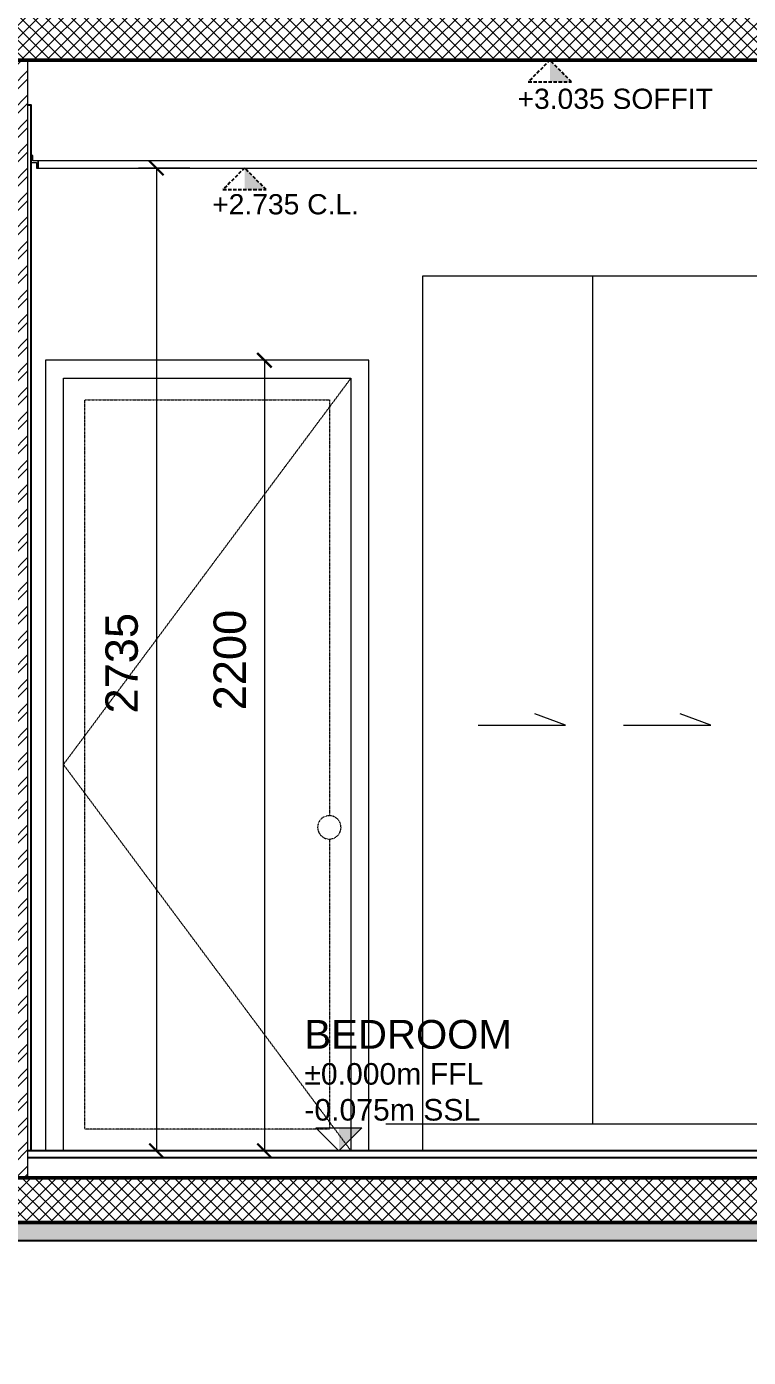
# Model space of a CAD drawing. Header units: centimetres. Extents: x -6122352 to 6876996, y -1694241 to 2592194.
# Drawn here: x 5552752 to 5554760, y -98280 to -94576 of the extents above; entities that cross this region are included whole.
import ezdxf
from ezdxf import colors
from ezdxf.entities.mleader import LeaderData, LeaderLine
from ezdxf.math import Vec2, Vec3

# ---------------------------------------------------------------- set-up
doc = ezdxf.new("R2010")
doc.units = ezdxf.units.CM
doc.header["$MEASUREMENT"] = 0
doc.header["$PDMODE"] = 66
doc.header["$PDSIZE"] = 100
for name, pattern in [('23585-XR-AR-END-SECTION B$0$XR-END-SECTION-C$0$HIDDEN', [0.375, 0.25, -0.125]), ('23585-XR-AR-END-SECTION B$0$XR-END-SECTION-C$0$HIDDEN2', [0.1875, 0.125, -0.0625]), ('23585-XR-AR-END-SECTION B$0$XR-TYPE 2-SECTION-A$0$HIDDEN', [0.375, 0.25, -0.125]), ('CENTER', [2, 1.25, -0.25, 0.25, -0.25])]:
    doc.linetypes.add(name, pattern=pattern)
doc.layers.get('Defpoints').update_dxf_attribs({"color": 255, "linetype": 'CENTER'})
doc.layers.add('23585-XR-AR-END-SECTION B$0$A-CLNG-PATT', color=7, linetype='Continuous', lineweight=5, true_color=0x7f7f3f)
for name, color, linetype, lineweight in [('23585-XR-AR-END-SECTION B$0$A-ELSC-PATT', 8, 'Continuous', 5), ('23585-XR-AR-END-SECTION B$0$A-ELSC-PN01', 1, 'Continuous', 9), ('23585-XR-AR-END-SECTION B$0$A-ELSC-STRC', 51, 'Continuous', 50), ('23585-XR-AR-END-SECTION B$0$A-ELSC-WALL', 4, 'Continuous', 25), ('23585-XR-AR-END-SECTION B$0$ANNO-TEXT', 3, 'Continuous', 13), ('23585-XR-AR-END-SECTION B$0$AUDIT_D_250107163642-92', 15, 'Continuous', 9), ('23585-XR-AR-END-SECTION B$0$XR-END-SECTION-C$0$1717 5B-E Sections$0$A-ELSC-PN00', 8, 'Continuous', 5)]:
    doc.layers.add(name, color=color, linetype=linetype, lineweight=lineweight)
for name, color, linetype in [('23585-XR-AR-END-SECTION B$0$FINISHING LEVEL', 1, 'Continuous'), ('23585-XR-AR-END-SECTION B$0$XR-END-SECTION-C$0$A-FILL', 251, 'Continuous'), ('23585-XR-AR-END-SECTION B$0$XR-END-SECTION-C$0$A-WALL FINISH', 15, 'Continuous'), ('23585-XR-AR-END-SECTION B$0$XR-END-SECTIONS$0$A-DIM', 15, 'Continuous'), ('23585-XR-AR-END-SECTION B$0$XR-TYPE 2-SECTION-A$0$ELEV LVL', 8, '23585-XR-AR-END-SECTION B$0$XR-TYPE 2-SECTION-A$0$HIDDEN')]:
    doc.layers.add(name, color=color, linetype=linetype)
doc.styles.add('23585-XR-AR-END-SECTION B$0$SDC-TEXT', font='arial.ttf')
doc.styles.add('23585-XR-AR-END-SECTION B$0$XR-ELEVATION-4 GRID$0$XR-10P-GRID$0$SDC-TEXT', font='arial.ttf')
doc.dimstyles.new('23585-XR-AR-END-SECTION B$0$XR-ELEVATION-4 GRID$0$XR-10P-GRID$0$SDC_DIM', dxfattribs={"dimtxt": 1.8, "dimasz": 0.8, "dimexe": 1, "dimexo": 1, "dimgap": 1, "dimtad": 1, "dimdec": 0, "dimzin": 0, "dimdsep": 46, "dimtxsty": '23585-XR-AR-END-SECTION B$0$XR-ELEVATION-4 GRID$0$XR-10P-GRID$0$SDC-TEXT', "dimblk": '23585-XR-AR-END-SECTION B$0$XR-ELEVATION-4 GRID$0$XR-10P-GRID$0$_ArchTick', "dimcen": -1, "dimclrd": 256, "dimclre": 256, "dimclrt": 3, "dimaunit": 1, "dimadec": 0, "dimazin": 0, "dimtfac": 1, "dimtdec": 0, "dimtix": 1, "dimtmove": 2, "dimatfit": 3, "dimfxl": 1, "dimtolj": 1, "dimtzin": 0, "dimlwd": -1, "dimlwe": -1, "dimarcsym": 0})

# ---------------------------------------------------------------- blocks, each defined once
blk = doc.blocks.new('23585-XR-AR-END-SECTION B$0$XR-END-SECTION-C$0$A$C0B635A53')
for points in [[(-900, 2200), (0, 2200), (0, 0), (-900, 0)], [(-50, 2150), (-850, 2150), (-850, 0), (-50, 0)]]:
    blk.add_lwpolyline(points, close=True)
at = {"color": 252, "linetype": '23585-XR-AR-END-SECTION B$0$XR-END-SECTION-C$0$HIDDEN', "ltscale": 5}
blk.add_lwpolyline([(-850, 2150), (-50, 1075), (-850, 0)], dxfattribs=at)
at = {"linetype": '23585-XR-AR-END-SECTION B$0$XR-END-SECTION-C$0$HIDDEN2', "ltscale": 0.01}
blk.add_lwpolyline([(-790, 867.5), (-790, 60), (-110, 60), (-110, 2090), (-790, 2090), (-790, 932.5)], dxfattribs=at)
at = {"color": 15, "linetype": '23585-XR-AR-END-SECTION B$0$XR-END-SECTION-C$0$HIDDEN2', "ltscale": 0.01}
blk.add_circle((-790, 900), 32.5, dxfattribs=at)
blk = doc.blocks.new('*U2344')
for p, q in [((0, 100), (2996.8, 100)), ((0, 80), (2996.8, 80))]:
    blk.add_line(p, q)
blk = doc.blocks.new('23585-XR-AR-END-SECTION B$0$XR-TYPE 2-SECTION-A$0$LEVEL ELEV ANNOTATIVE')
for p, q in [((-1.6, 1.6), (1.6, 1.6)), ((0, 0), (-1.6, 1.6)), ((1.6, 1.6), (0, 0))]:
    blk.add_line(p, q)
at = {"color": 251}
blk.add_solid([(0, 1.6), (0, 1.6), (0, 0), (1.6, 1.6)], dxfattribs=at)
at = {"style": '23585-XR-AR-END-SECTION B$0$SDC-TEXT'}
blk.add_attdef('LEVEL', (-2.4, 7.1), '', height=2, rotation=0.00012, dxfattribs=at)
at = {"color": 4, "style": '23585-XR-AR-END-SECTION B$0$SDC-TEXT'}
for p in [(-2.4, 4.6), (-2.4, 2.1)]:
    blk.add_attdef('LEVEL', p, '', height=1.5, rotation=0.00012, dxfattribs=at)
blk = doc.blocks.new('23585-XR-AR-END-SECTION B$0$XR-ELEVATION-4 GRID$0$XR-10P-GRID$0$_ArchTick')
at = {"color": 0, "linetype": 'ByBlock', "const_width": 0.15}
blk.add_lwpolyline([(-0.5, -0.5), (0.5, 0.5)], dxfattribs=at)
blk = doc.blocks.new('*D2448')
at = {"layer": '23585-XR-AR-END-SECTION B$0$AUDIT_D_250107163642-92', "transparency": 16777216}
for p, q in [((5553653.8, -95504.8), (5553363.2, -95504.8)), ((5553413.2, -95504.8), (5553413.2, -97704.8)), ((5553653.8, -97704.8), (5553363.2, -97704.8))]:
    blk.add_line(p, q, dxfattribs=at)
at = {"layer": 'Defpoints', "color": 0, "transparency": 16777216}
for p in [(5553703.8, -95504.8), (5553413.2, -97704.8), (5553703.8, -97704.8)]:
    blk.add_point(p, dxfattribs=at)
at = {"layer": '23585-XR-AR-END-SECTION B$0$AUDIT_D_250107163642-92', "transparency": 16777216, "xscale": 40, "yscale": 40, "zscale": 40}
for p, rotation in [((5553413.2, -95504.8), 90), ((5553413.2, -97704.8), 270)]:
    blk.add_blockref('23585-XR-AR-END-SECTION B$0$XR-ELEVATION-4 GRID$0$XR-10P-GRID$0$_ArchTick', p, dxfattribs=dict(at, rotation=rotation))
at = {"layer": '23585-XR-AR-END-SECTION B$0$AUDIT_D_250107163642-92', "color": 3, "transparency": 16777216, "insert": (5553317.2, -96339.2), "char_height": 90, "attachment_point": 5, "rotation": 90, "style": '23585-XR-AR-END-SECTION B$0$XR-ELEVATION-4 GRID$0$XR-10P-GRID$0$SDC-TEXT'}
blk.add_mtext('\\A1;2200', dxfattribs=at)
blk = doc.blocks.new('23585-XR-AR-END-SECTION B$0$XR-END-SECTIONS$0$ARROW HEAD 1')
at = {"color": 8}
blk.add_line((0, 0), (-470, 0), dxfattribs=at)
at = {"color": 3, "const_width": 50}
blk.add_lwpolyline([(-319, -267), (0, 0), (-319, 267)], dxfattribs=at)
blk = doc.blocks.new('*D2376')
at = {"layer": '23585-XR-AR-END-SECTION B$0$AUDIT_D_250107163642-92', "transparency": 16777216}
for p, q in [((5553205.7, -94969.8), (5553062.5, -94969.8)), ((5553112.5, -94969.8), (5553112.5, -97704.8)), ((5553135.4, -97704.8), (5553062.5, -97704.8))]:
    blk.add_line(p, q, dxfattribs=at)
at = {"layer": 'Defpoints', "color": 0, "transparency": 16777216}
for p in [(5553255.7, -94969.8), (5553112.5, -97704.8), (5553185.4, -97704.8)]:
    blk.add_point(p, dxfattribs=at)
at = {"layer": '23585-XR-AR-END-SECTION B$0$AUDIT_D_250107163642-92', "transparency": 16777216, "xscale": 40, "yscale": 40, "zscale": 40}
for p, rotation in [((5553112.5, -94969.8), 90), ((5553112.5, -97704.8), 270)]:
    blk.add_blockref('23585-XR-AR-END-SECTION B$0$XR-ELEVATION-4 GRID$0$XR-10P-GRID$0$_ArchTick', p, dxfattribs=dict(at, rotation=rotation))
at = {"layer": '23585-XR-AR-END-SECTION B$0$AUDIT_D_250107163642-92', "color": 3, "transparency": 16777216, "insert": (5553016.5, -96348), "char_height": 90, "attachment_point": 5, "rotation": 90, "style": '23585-XR-AR-END-SECTION B$0$XR-ELEVATION-4 GRID$0$XR-10P-GRID$0$SDC-TEXT'}
blk.add_mtext('\\A1;2735', dxfattribs=at)

msp = doc.modelspace()

# ---------------------------------------------------------------- hatches: boundary and pattern name
at = {"layer": '23585-XR-AR-END-SECTION B$0$A-ELSC-PATT'}
h = msp.add_hatch(dxfattribs=at)
h.set_pattern_fill('ANSI37', color=256, scale=200)
h.set_pattern_definition([(45, (5509360.354, -97704.836), (-17.67767, 17.67767), []), (135, (5509360.354, -97704.836), (-17.67767, -17.67767), [])])
h.paths.add_polyline_path([(5560853.87815, -94949.83323), (5560853.87815, -95149.83512), (5561153.87815, -95149.83485), (5561153.87815, -94949.83609)])
h.paths.add_polyline_path([(5560303.88312, -95149.8356), (5560303.88312, -94949.82799), (5560003.8393, -94949.82512), (5560003.85432, -94374.94264), (5559753.56264, -94374.93589), (5559753.56264, -94429.98977), (5543413.68114, -94429.88876), (5543413.6816, -94354.93927), (5543163.73139, -94354.94154), (5543163.74021, -94480.04583), (5541930.267, -94479.8327), (5541930.267, -94375.02612), (5541880.24701, -94375.09067), (5541880.27812, -94430.28749), (5541826.75813, -94430.23126), (5541826.75813, -94375.02612), (5541730.4628, -94375.02612), (5541730.4628, -94669.93927), (5555753.81597, -94669.93927), (5555753.81333, -95129.83609), (5556003.79972, -95129.83609), (5556003.81552, -94689.93507), (5556003.81552, -94669.93926), (5559753.56264, -94669.93927), (5559753.56264, -95149.83609)])
h = msp.add_hatch(dxfattribs=at)
h.set_pattern_fill('ANSI32', color=256, scale=5, angle=360.31257918)
h.set_pattern_definition([(45.31258, (5546753.815, -81735.56), (-33.85918, 33.49174), []), (45.31258, (5546776.265, -81735.44), (-33.85918, 33.49174), [])])
h.paths.add_polyline_path([(5552653.81324, -97779.83125), (5552753.81324, -97779.83125), (5552753.81472, -94669.93927), (5552653.81472, -94669.93927)])
h = msp.add_hatch(dxfattribs=at)
h.set_pattern_fill('ANSI37', color=256, scale=200)
h.set_pattern_definition([(45, (5530989.93, -97704.836), (-17.67767, 17.67767), []), (135, (5530989.93, -97704.836), (-17.67767, -17.67767), [])])
h.paths.add_polyline_path([(5555753.80267, -98279.83634), (5556003.80721, -98279.81509), (5556003.78905, -97779.83325), (5541980.5662, -97779.8358), (5541980.57201, -97724.83441), (5541730.58693, -97724.83431), (5541730.58693, -97779.82417), (5541730.6338, -97829.81836), (5541731.64818, -97837.84767), (5541731.78912, -97937.84767), (5541730.58725, -97929.81836), (5541730.54005, -98279.82417), (5541980.58693, -98279.82417), (5541980.58693, -97904.83695), (5546580.58379, -97904.83695), (5546830.58379, -97904.85987), (5552825.63221, -97904.85987), (5552825.63221, -97904.85441), (5553075.63222, -97904.85484), (5553075.63222, -97904.85987), (5555753.79358, -97904.85388)])
h = msp.add_hatch(dxfattribs=at)
h.set_pattern_fill('AR-SAND', color=256, scale=30)
h.set_pattern_definition([(37.5, (5455902.193, -191181.9), (-1.8898, 57.804713), [0, -45.6, 0, -51, 0, -48.75]), (7.5, (5455902.19, -191181.9), (53.0933, 84.66438), [0, -24.6, 0, -41.1, 0, -15.75]), (327.5, (5455865.293, -191181.9), (93.424256, 0.169772), [0, -15, 0, -54, 0, -70.5]), (317.5, (5455865.29, -191181.9), (90.1838, 26.330267), [0, -7.5, 0, -35.4, 0, -40.5])])
h.paths.add_polyline_path([(5552446.60728, -97904.82644), (5552446.60728, -97954.82644), (5555750.58627, -97954.82624), (5555750.58627, -97904.82624)])

# ---------------------------------------------------------------- linework, layer by layer
at = {"layer": '23585-XR-AR-END-SECTION B$0$A-CLNG-PATT'}
msp.add_lwpolyline([(5555723.81117, -94949.82417), (5552768.81472, -94949.82417), (5552768.81472, -94934.82417), (5552763.81472, -94934.82417), (5552763.81472, -94954.82417), (5552778.81472, -94954.82417), (5552778.81472, -94969.82417), (5552783.81472, -94969.82417), (5552783.81472, -94949.82417), (5552783.81472, -94969.82417), (5555723.81117, -94969.82417)], dxfattribs=at)
at = {"layer": '23585-XR-AR-END-SECTION B$0$A-ELSC-STRC'}
for points in [[(5541980.50781, -94669.93927), (5555753.81597, -94669.93927), (5555753.81333, -95129.83609), (5556003.79972, -95129.83609), (5556003.81552, -94689.93507), (5556003.81552, -94669.93926), (5559753.56264, -94669.93927), (5559753.56264, -95149.83609), (5560303.88312, -95149.8356), (5560303.88312, -94949.82799)], [(5541730.58693, -97829.82417), (5541730.58693, -97724.83436), (5541980.57201, -97724.83436), (5541980.57201, -97779.82474), (5556003.78905, -97779.83325), (5556003.80721, -98279.81509), (5555753.80267, -98279.85534), (5555753.79358, -97904.87287), (5541980.58693, -97904.83695), (5541980.58693, -98279.82417), (5541730.58693, -98279.82417), (5541730.58693, -97829.82417)]]:
    msp.add_lwpolyline(points, dxfattribs=at)
at = {"layer": '23585-XR-AR-END-SECTION B$0$A-ELSC-WALL', "lineweight": 15}
msp.add_lwpolyline([(5552653.81472, -94669.93927), (5552753.81472, -94669.93927), (5552753.81324, -97779.83125), (5552653.81324, -97779.83125)], close=True, dxfattribs=at)
at = {"layer": '23585-XR-AR-END-SECTION B$0$XR-END-SECTION-C$0$1717 5B-E Sections$0$A-ELSC-PN00'}
for points in [[(5553853.81285, -97704.8358), (5553853.81285, -95269.93927), (5555743.81189, -95269.93927)], [(5554325.59136, -95269.93927), (5554325.59136, -97629.82417)], [(5554007.9164, -96520.02673), (5554250.53054, -96520.02673), (5554165.16603, -96488.60074)], [(5554412.27331, -96520.02673), (5554654.88745, -96520.02673), (5554569.52294, -96488.60074)], [(5553750.58588, -97629.82417), (5555750.60412, -97629.82417)]]:
    msp.add_lwpolyline(points, dxfattribs=at)
at = {"layer": '23585-XR-AR-END-SECTION B$0$XR-END-SECTION-C$0$A-FILL'}
msp.add_lwpolyline([(5552446.60728, -97904.82644), (5552446.60728, -97954.82644), (5555753.79419, -97954.82616), (5555753.79419, -97904.82616)], close=True, dxfattribs=at)
at = {"layer": '23585-XR-AR-END-SECTION B$0$XR-END-SECTION-C$0$A-WALL FINISH'}
msp.add_lwpolyline([(5552763.81472, -97704.8358), (5552763.81472, -94794.82417), (5552753.81472, -94794.82417)], dxfattribs=at)

# ---------------------------------------------------------------- block references
at = {"layer": '23585-XR-AR-END-SECTION B$0$A-ELSC-PN01', "xscale": -1}
msp.add_blockref('23585-XR-AR-END-SECTION B$0$XR-END-SECTION-C$0$A$C0B635A53', (5552803.81292, -97704.8358), dxfattribs=at)
at = {"layer": '23585-XR-AR-END-SECTION B$0$ANNO-TEXT', "color": 3}
ref = msp.add_blockref('23585-XR-AR-END-SECTION B$0$XR-TYPE 2-SECTION-A$0$LEVEL ELEV ANNOTATIVE', (5553620.33715, -97704.83436), dxfattribs=dict(at, xscale=40, yscale=40, zscale=40))
ref.add_attrib('LEVEL', 'BEDROOM', (5553524.33682, -97420.83422), dxfattribs={"layer": '0', "height": 80, "rotation": 0.00012418, "style": '23585-XR-AR-END-SECTION B$0$SDC-TEXT'})
ref.add_attrib('LEVEL', '%%p0.000m FFL', (5553524.33607, -97520.83422), dxfattribs={"layer": '0', "color": 4, "height": 60, "rotation": 0.00012418, "style": '23585-XR-AR-END-SECTION B$0$SDC-TEXT'})
ref.add_attrib('LEVEL', '-0.075m SSL', (5553524.33645, -97620.83422), dxfattribs={"layer": '0', "color": 4, "height": 60, "rotation": 0.00012418, "style": '23585-XR-AR-END-SECTION B$0$SDC-TEXT'})
at = {"layer": '23585-XR-AR-END-SECTION B$0$FINISHING LEVEL', "xscale": -1}
msp.add_blockref('*U2344', (5555750.60412, -97804.8358), dxfattribs=at)
at = {"layer": '23585-XR-AR-END-SECTION B$0$XR-TYPE 2-SECTION-A$0$ELEV LVL'}
ref = msp.add_blockref('23585-XR-AR-END-SECTION B$0$XR-TYPE 2-SECTION-A$0$LEVEL ELEV ANNOTATIVE', (5554207.43031, -94669.93927), dxfattribs=dict(at, xscale=-37.5, yscale=37.5, zscale=37.5, rotation=180))
ref.add_attrib('LEVEL', '+3.035 SOFFIT', (5554117.42966, -94805.26541), dxfattribs={"layer": '0', "color": 4, "height": 56.25, "rotation": 359.99987582, "style": '23585-XR-AR-END-SECTION B$0$SDC-TEXT'})
ref = msp.add_blockref('23585-XR-AR-END-SECTION B$0$XR-TYPE 2-SECTION-A$0$LEVEL ELEV ANNOTATIVE', (5553357.88137, -94969.82417), dxfattribs=dict(at, xscale=-37.5, yscale=37.5, zscale=37.5, rotation=180))
ref.add_attrib('LEVEL', '+2.735 C.L.', (5553267.88071, -95098.80561), dxfattribs={"layer": '0', "color": 4, "height": 56.25, "rotation": 359.99987582, "style": '23585-XR-AR-END-SECTION B$0$SDC-TEXT'})

# ---------------------------------------------------------------- dimensions: what is measured, and where the dimension line sits
at = {"layer": '23585-XR-AR-END-SECTION B$0$AUDIT_D_250107163642-92'}
for base, p1, p2, picture, middle in [((5553112.46681, -97704.8358), (5553255.72484, -94969.82417), (5553185.38921, -97704.8358), '*D2376', (5553016.48455, -96347.97819)), ((5553413.17528, -97704.8358), (5553703.81292, -95504.8358), (5553703.81292, -97704.8358), '*D2448', (5553317.22371, -96339.15174))]:
    dim = msp.add_linear_dim(base=base, p1=p1, p2=p2, angle=90, dimstyle='23585-XR-AR-END-SECTION B$0$XR-ELEVATION-4 GRID$0$XR-10P-GRID$0$SDC_DIM', dxfattribs=at)
    dim.commit()
    dim.dimension.update_dxf_attribs({"geometry": picture, "text_midpoint": middle, "dimtype": 160})

# ---------------------------------------------------------------- leaders
at = {"layer": '23585-XR-AR-END-SECTION B$0$XR-END-SECTIONS$0$A-DIM'}
ml = msp.add_multileader_mtext('Standard', dxfattribs=at)
ml.set_content('ALUMINIUM PERGOLA', color=3, style='23585-XR-AR-END-SECTION B$0$SDC-TEXT')
ml.set_leader_properties()
ml.set_arrow_properties(name='23585-XR-AR-END-SECTION B$0$XR-END-SECTIONS$0$ARROW HEAD 1')
ml.build(insert=Vec2(0, 0))
ml.multileader.update_dxf_attribs({"text_left_attachment_type": 6, "text_right_attachment_type": 6, "dogleg_length": 1, "arrow_head_size": 0.1, "scale": 50})
ctx = ml.context
ctx.base_point, ctx.scale, ctx.char_height, ctx.arrow_head_size, ctx.landing_gap_size, ctx.plane_origin, ctx.plane_x_axis, ctx.plane_y_axis = Vec3(5563145.33738, -94787.4008), 50, 100, 0.1, 50, Vec3(5559830.48371, -96162.79725), Vec3(1, -0.0000000013), Vec3(0.0000000013, 1)
ctx.left_attachment, ctx.right_attachment, ctx.text_align_type = 6, 6, 2
notes = []
notes.append((ctx, [(0, (1, 1, 0), (5560578.87976, -94787.4008), (1, -0.0000000013), 2566.45762, [(1, [(5560578.88065, -95079.83553)], 0, [])])]))
ctx.mtext.insert, ctx.mtext.text_direction, ctx.mtext.rotation, ctx.mtext.width, ctx.mtext.defined_height, ctx.mtext.alignment, ctx.mtext.flow_direction = Vec3(5564693.70027, -94667.4008), Vec3(1, -0.0000000013), 6.2831853058, 3007.6427573, 103.47885, 3, 5
ml = msp.add_multileader_mtext('Standard', dxfattribs=at)
ml.set_content('INSULATION ', color=3, style='23585-XR-AR-END-SECTION B$0$SDC-TEXT')
ml.set_leader_properties()
ml.set_arrow_properties(name='23585-XR-AR-END-SECTION B$0$XR-END-SECTIONS$0$ARROW HEAD 1')
ml.build(insert=Vec2(0, 0))
ml.multileader.update_dxf_attribs({"text_left_attachment_type": 6, "text_right_attachment_type": 6, "dogleg_length": 56.75624, "arrow_head_size": 0.1, "scale": 50})
ctx = ml.context
ctx.base_point, ctx.scale, ctx.char_height, ctx.arrow_head_size, ctx.landing_gap_size, ctx.plane_origin, ctx.plane_x_axis, ctx.plane_y_axis = Vec3(5562514.14727, -95826.32008), 50, 100, 0.1, 50, Vec3(5561870.56673, -96965.53156), Vec3(1, -0.0000000013), Vec3(0.0000000013, 1)
ctx.left_attachment, ctx.right_attachment, ctx.text_align_type = 6, 6, 2
notes.append((ctx, [(0, (1, 1, 0), (5557945.29827, -95826.32007), (1, -0.0000000013), 4568.849, [(1, [(5557945.29296, -94719.93436)], 0, [])])]))
ctx.mtext.insert, ctx.mtext.text_direction, ctx.mtext.rotation, ctx.mtext.width, ctx.mtext.alignment, ctx.mtext.flow_direction = Vec3(5563377.99447, -95706.32007), Vec3(1, -0.0000000013), 6.2831853058, 2689.7857576, 3, 5
ml = msp.add_multileader_mtext('Standard', dxfattribs=at)
ml.set_content('CONCRETE PERGOLA MEMBERS. REFER STRUC. & DETAILED DRAWINGS', color=3, style='23585-XR-AR-END-SECTION B$0$SDC-TEXT')
ml.set_leader_properties()
ml.set_arrow_properties(name='23585-XR-AR-END-SECTION B$0$XR-END-SECTIONS$0$ARROW HEAD 1')
ml.build(insert=Vec2(0, 0))
ml.multileader.update_dxf_attribs({"text_left_attachment_type": 6, "text_right_attachment_type": 6, "dogleg_length": 56.75624, "arrow_head_size": 0.1, "scale": 50})
ctx = ml.context
ctx.base_point, ctx.scale, ctx.char_height, ctx.arrow_head_size, ctx.landing_gap_size, ctx.plane_origin, ctx.plane_x_axis, ctx.plane_y_axis = Vec3(5562774.25244, -95391.99628), 50, 100, 0.1, 50, Vec3(5561870.56673, -96531.20776), Vec3(1, -0.0000000013), Vec3(0.0000000013, 1)
ctx.left_attachment, ctx.right_attachment, ctx.text_align_type = 6, 6, 2
notes.append((ctx, [(0, (1, 1, 0), (5561003.87815, -95391.99627), (1, -0.0000000013), 1770.37429, [(1, [(5561003.87815, -95149.83498)], 0, [])])]))
ctx.mtext.insert, ctx.mtext.text_direction, ctx.mtext.rotation, ctx.mtext.width, ctx.mtext.alignment, ctx.mtext.flow_direction = Vec3(5565499.35476, -95271.99628), Vec3(1, -0.0000000013), 6.2831853058, 2689.7857576, 3, 5
ml = msp.add_multileader_mtext('Standard', dxfattribs=at)
ml.set_content('EXTERNAL FINISHES AS PER FINISHING SCHEDULE', color=3, style='23585-XR-AR-END-SECTION B$0$SDC-TEXT')
ml.set_leader_properties()
ml.set_arrow_properties(name='23585-XR-AR-END-SECTION B$0$XR-END-SECTIONS$0$ARROW HEAD 1')
ml.build(insert=Vec2(0, 0))
ml.multileader.update_dxf_attribs({"text_left_attachment_type": 6, "text_right_attachment_type": 6, "dogleg_length": 1, "arrow_head_size": 0.1, "scale": 50})
ctx = ml.context
ctx.base_point, ctx.scale, ctx.char_height, ctx.arrow_head_size, ctx.landing_gap_size, ctx.plane_origin, ctx.plane_x_axis, ctx.plane_y_axis = Vec3(5563375.60702, -97455.4783), 50, 100, 0.1, 50, Vec3(5561968.54076, -98830.87476), Vec3(1, -0.0000000013), Vec3(0.0000000013, 1)
ctx.left_attachment, ctx.right_attachment, ctx.text_align_type = 6, 6, 2
notes.append((ctx, [(0, (1, 1, 0), (5561338.2349, -97455.4783), (1, -0.0000000013), 2037.37212, [(1, [(5561338.2349, -98004.83598)], 0, [])])]))
ctx.mtext.insert, ctx.mtext.text_direction, ctx.mtext.rotation, ctx.mtext.width, ctx.mtext.defined_height, ctx.mtext.alignment, ctx.mtext.flow_direction = Vec3(5565239.24958, -97335.4783), Vec3(1, -0.0000000013), 6.2831853058, 1895.9793222, 440.15462, 3, 5
for ctx, leaders in notes:
    for number, flags, end, landing, length, lines in leaders:
        leader = LeaderData()
        leader.index, (leader.has_last_leader_line, leader.has_dogleg_vector, leader.attachment_direction) = number, flags
        leader.last_leader_point, leader.dogleg_vector, leader.dogleg_length = Vec3(end), Vec3(landing), length
        for number, points, colour, breaks in lines:
            line = LeaderLine()
            line.index, line.vertices, line.color, line.breaks = number, Vec3.list(points), colors.encode_raw_color(colour), breaks
            leader.lines.append(line)
        ctx.leaders.append(leader)

doc.saveas('drawing.dxf')
